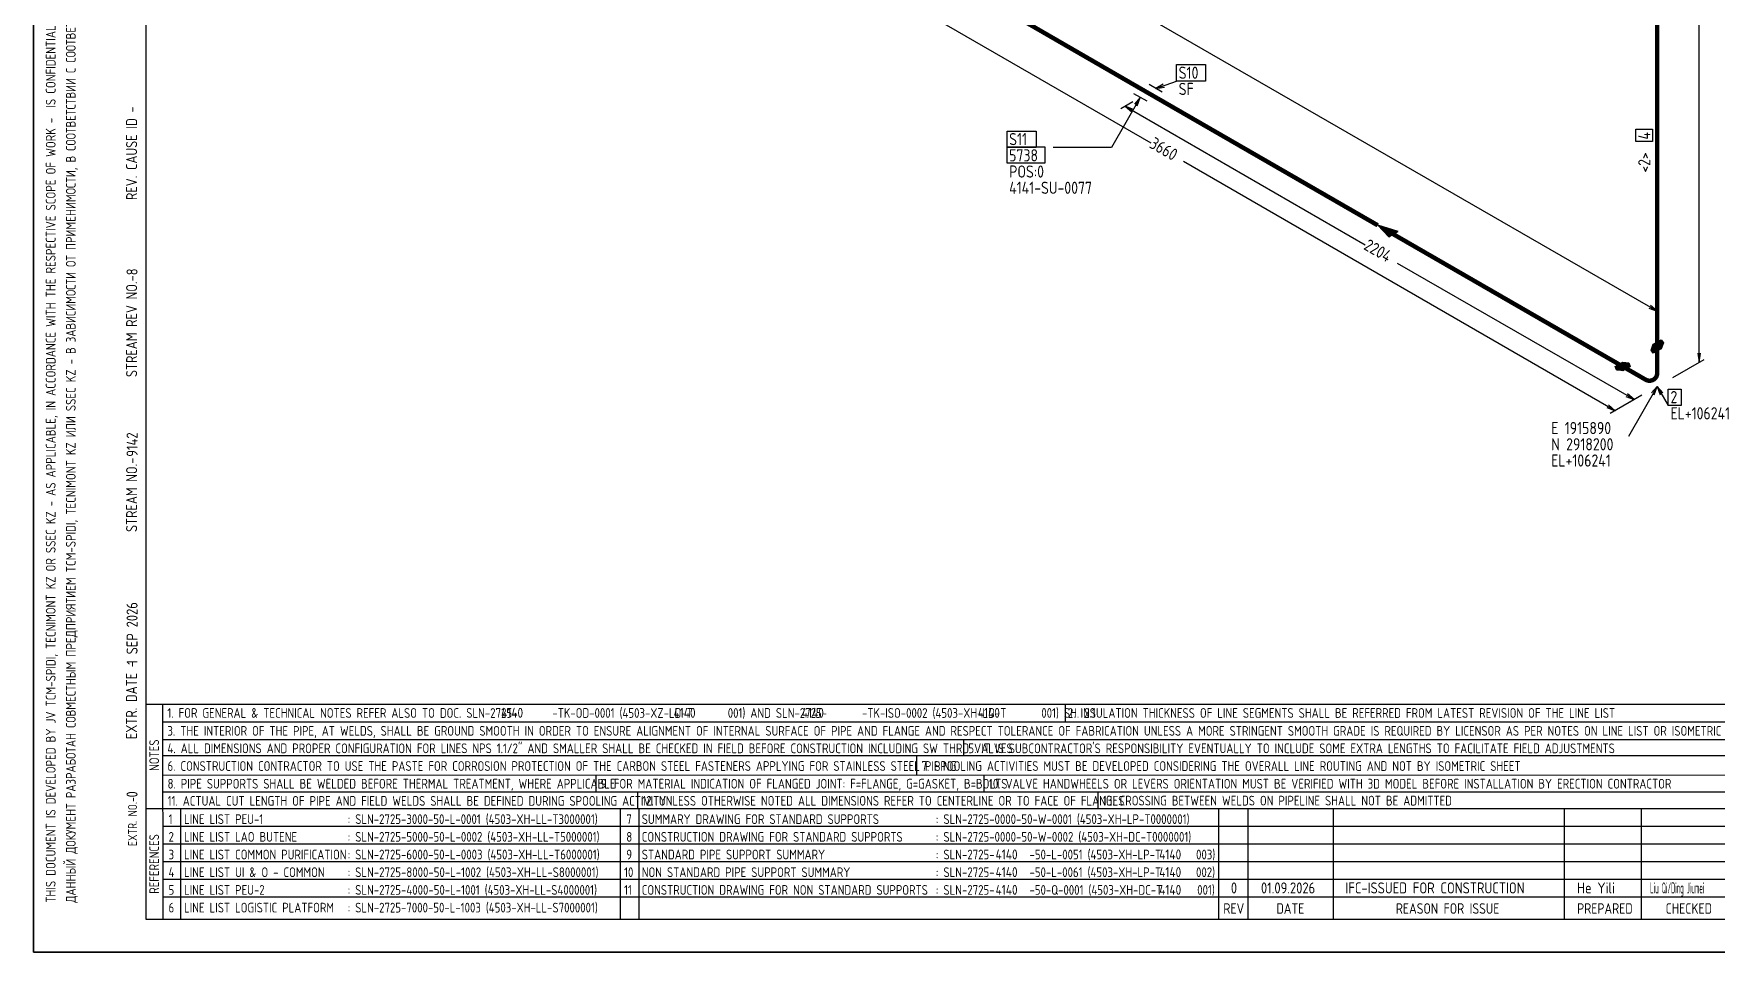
# Model space of a CAD drawing. Extents: x 0 to 594, y 0 to 420.
# Drawn here: x 0 to 380.5, y 0 to 207.6 of the extents above; entities that cross this region are included whole.
import ezdxf

# ---------------------------------------------------------------- set-up
doc = ezdxf.new("R2010")
doc.units = 0
doc.header["$MEASUREMENT"] = 0
doc.linetypes.add('BORDER_2012_SLN$0$8001.Solid', pattern=[0])
for name, color, linetype, lineweight in [('BORDER_2012_SLN$0$BG_01', 7, 'BORDER_2012_SLN$0$8001.Solid', 25), ('BORDER_2012_SLN$0$BG_02', 7, 'BORDER_2012_SLN$0$8001.Solid', 25), ('BORDER_2012_SLN$0$BG_Level_1', 7, 'BORDER_2012_SLN$0$8001.Solid', 25), ('BORDER_2012_SLN$0$Level_1', 7, 'BORDER_2012_SLN$0$8001.Solid', 25), ('BORDER_2012_SLN$0$Level_18', 7, 'BORDER_2012_SLN$0$8001.Solid', 25)]:
    doc.layers.add(name, color=color, linetype=linetype, lineweight=lineweight)
doc.layers.add('GT_1', color=7, linetype='Continuous')
doc.styles.add('BORDER_2012_SLN$0$GOST type A', font='GOST type A')
doc.styles.add('HTX1', font='')
doc.styles.get('HTX1').set_extended_font_data('GOST type A')

# ---------------------------------------------------------------- blocks, each defined once
blk = doc.blocks.new('BORDER_2012_SLN')
at = {"layer": 'BORDER_2012_SLN$0$BG_Level_1', "color": 7, "lineweight": -3}
for p, q in [((402.7, 56), (25.4, 56)), ((29.11, 56), (29.22, 7.5)), ((233.25, 56), (233.24, 52)), ((402.7, 52), (29.1, 52)), ((402.7, 47.99), (29.16, 48.01)), ((210.22, 48), (210.22, 44.42)), ((402.7, 44.41), (29.17, 44.42)), ((199.61, 44.42), (199.61, 40.02)), ((402.7, 39.96), (29.15, 40.07)), ((127.1, 40.04), (127.1, 36.23)), ((214.87, 40.02), (214.87, 36.23)), ((136.5, 36.23), (136.5, 32.43)), ((240.64, 36.23), (240.64, 32.43)), ((33.22, 32.43), (33.22, 7.59)), ((132.63, 32.43), (132.63, 7.6)), ((136.8, 32.43), (136.8, 7.59))]:
    blk.add_line(p, q, dxfattribs=at)
at = {"layer": 'BORDER_2012_SLN$0$Level_1', "color": 7, "lineweight": -3}
for p, q in [((25.4, 412.5), (25.4, 7.5)), ((402.7, 36.23), (29.15, 36.23)), ((402.7, 32.43), (25.4, 32.43)), ((267.9, 32.43), (267.91, 7.5)), ((274.59, 7.5), (274.59, 32.43)), ((293.91, 7.5), (293.91, 32.43)), ((346.11, 7.5), (346.11, 32.43)), ((363.55, 7.5), (363.55, 32.43)), ((402.7, 28.43), (29.17, 28.43)), ((402.7, 24.43), (29.18, 24.43)), ((402.7, 20.43), (29.19, 20.43)), ((402.7, 16.43), (29.2, 16.43)), ((402.7, 12.43), (29.2, 12.43)), ((25.4, 7.5), (588.6, 7.5))]:
    blk.add_line(p, q, dxfattribs=at)
at = {"layer": 'BORDER_2012_SLN$0$Level_18', "color": 7, "lineweight": -3, "flags": 128}
blk.add_lwpolyline([(0, 0), (0, 420), (594, 420), (594, 0)], close=True, dxfattribs=at)
at = {"color": 7, "char_height": 2.2, "attachment_point": 1, "style": 'BORDER_2012_SLN$0$GOST type A'}
for s, insert in [('{\\l\\fGOST type A|b0|i0;\\T1;1}', (30.5, 31.2)), ('{\\l\\fGOST type A|b0|i0;\\T1;: SLN-2725-3000-50-L-0001 (4503-XH-LL-T3000001)}', (71, 31.2)), ('{\\l\\fGOST type A|b0|i0;\\T1;7}', (134, 31.2)), ('{\\l\\fGOST type A|b0|i0;\\T1;SUMMARY DRAWING FOR STANDARD SUPPORTS}', (137.5, 31.2)), ('{\\l\\fGOST type A|b0|i0;\\T1;: SLN-2725-0000-50-W-0001 (4503-XH-LP-T0000001)}', (204, 31.2)), ('{\\l\\fGOST type A|b0|i0;\\T1;2}', (30.5, 27.2)), ('{\\l\\fGOST type A|b0|i0;\\T1;LINE LIST LAO BUTENE}', (34, 27.2)), ('{\\l\\fGOST type A|b0|i0;\\T1;: SLN-2725-5000-50-L-0002 (4503-XH-LL-T5000001)}', (71, 27.2)), ('{\\l\\fGOST type A|b0|i0;\\T1;8}', (134, 27.2)), ('{\\l\\fGOST type A|b0|i0;\\T1;CONSTRUCTION DRAWING FOR STANDARD SUPPORTS}', (137.5, 27.2)), ('{\\l\\fGOST type A|b0|i0;\\T1;: SLN-2725-0000-50-W-0002 (4503-XH-DC-T0000001)}', (204, 27.2)), ('{\\l\\fGOST type A|b0|i0;\\T1;3}', (30.5, 23.2)), ('{\\l\\fGOST type A|b0|i0;\\T1;LINE LIST COMMON PURIFICATION}', (34, 23.2)), ('{\\l\\fGOST type A|b0|i0;\\T1;: SLN-2725-6000-50-L-0003 (4503-XH-LL-T6000001)}', (71, 23.2)), ('{\\l\\fGOST type A|b0|i0;\\T1;9}', (134, 23.2)), ('{\\C256;STANDARD PIPE SUPPORT SUMMARY}', (137.5, 23.2)), ('{\\fGOST type A|b0|i0|c0|p34;: SLN-2725-       -50-L-0051 (4503-XH-LP-T       003)}', (204, 23.2)), ('{\\l\\fGOST type A|b0|i0;\\T1;4}', (30.5, 19.2)), ('{\\l\\fGOST type A|b0|i0;\\T1;LINE LIST UI & O - COMMON}', (34, 19.2)), ('{\\l\\fGOST type A|b0|i0;\\T1;: SLN-2725-8000-50-L-1002 (4503-XH-LL-S8000001)}', (71, 19.2)), ('{\\l\\fGOST type A|b0|i0;\\T1;10}', (133.5, 19.2)), ('{\\l\\fGOST type A|b0|i0;\\T1;NON STANDARD PIPE SUPPORT SUMMARY}', (137.5, 19.2)), ('{\\fGOST type A|b0|i0|c0|p34;: SLN-2725-       -50-L-0061 (4503-XH-LP-T       002)}', (204, 19.2)), ('{\\l\\fGOST type A|b0|i0;\\T1;: SLN-2725-4000-50-L-1001 (4503-XH-LL-S4000001)}', (71, 15.2)), ('{\\fGOST type A|b0|i0|c0|p34;: SLN-2725-       -50-Q-0001 (4503-XH-DC-T       001)}', (204, 15.2)), ('{\\l\\fGOST type A|b0|i0;\\T1;5}', (30.5, 15.2)), ('{\\l\\fGOST type A|b0|i0;\\T1;LINE LIST PEU-2}', (34, 15.2)), ('{\\l\\fGOST type A|b0|i0;\\T1;: SLN-2725-7000-50-L-1003 (4503-XH-LL-S7000001)}', (71, 11.2)), ('{\\l\\fGOST type A|b0|i0;\\T1;11}', (133.5, 15.2)), ('{\\C256;CONSTRUCTION DRAWING FOR NON STANDARD SUPPORTS}', (137.5, 15.2)), ('{\\l\\fGOST type A|b0|i0;\\T1;6}', (30.5, 11.2)), ('{\\l\\fGOST type A|b0|i0;\\T1;LINE LIST LOGISTIC PLATFORM}', (34, 11.2))]:
    blk.add_mtext(s, dxfattribs=dict(at, insert=insert))
at = {"layer": 'BORDER_2012_SLN$0$BG_01', "color": 7, "attachment_point": 1, "rotation": 90, "style": 'BORDER_2012_SLN$0$GOST type A'}
for s, insert, char_height in [('{\\fGOST type A|b0|i0|c134|p34;\\W1.01;ДАННЫЙ ДОКУМЕНТ РАЗРАБОТАН СОВМЕСТНЫМ ПРЕДПРИЯТИЕМ \\fGOST type A|b0|i0|c0|p34;TCM-SPIDI, TECNIMONT KZ \\fGOST type A|b0|i0|c134|p34;ИЛИ \\fGOST type A|b0|i0|c0|p34;SSEC KZ - \\fGOST type A|b0|i0|c134|p34;В ЗАВИСИМОСТИ ОТ ПРИМЕНИМОСТИ\\fGOST type A|b0|i0|c0|p34;, \\fGOST type A|b0|i0|c134|p34;В СООТВЕТСТВИИ С СООТВЕТСТВУЮЩЕЙ ОБЛАСТЬЮ РАБОТ\\fGOST type A|b0|i0|c0|p34;. \\fGOST type A|b0|i0|c134|p34;ЯВЛЯЕТСЯ КОНФИДЕНЦИАЛЬНЫМ И НЕ МОЖЕТ БЫТЬ ИСПОЛЬЗОВАН ДРУГИМИ ЛИЦАМИ ДЛЯ КАКИХ\\fGOST type A|b0|i0|c0|p34;-\\fGOST type A|b0|i0|c134|p34;ЛИБО ЦЕЛЕЙ\\fGOST type A|b0|i0|c0|p34;, \\fGOST type A|b0|i0|c134|p34;КРОМЕ ПРОЕКТА \\fGOST type A|b0|i0|c0|p34;SILLENO.}', (7.3, 11.21), 2.2), ('{\\l\\fGOST type A|b0|i0;\\T1;EXTR. DATE -}', (20.86, 48.18), 2.5), ('{\\l\\fGOST type A|b0|i0;\\T1;EXTR. NO.-}', (21.36, 24.02), 2)]:
    blk.add_mtext(s, dxfattribs=dict(at, insert=insert, char_height=char_height))
at = {"layer": 'BORDER_2012_SLN$0$BG_01', "color": 7, "insert": (2.76, 11.2), "char_height": 2.2, "attachment_point": 1, "rotation": 90, "line_spacing_factor": 1.090909, "style": 'BORDER_2012_SLN$0$GOST type A'}
blk.add_mtext('{\\fGOST type A|b0|i0|c0|p34;\\W1.01;THIS DOCUMENT IS DEVELOPED BY JV TCM-SPIDI, TECNIMONT KZ OR SSEC KZ - AS APPLICABLE, IN ACCORDANCE WITH THE RESPECTIVE SCOPE OF WORK -  IS CONFIDENTIAL AND CANNOT BE USED BY OTHERS FOR ANY PURPOSE OTHER THAN THE SILLENO PROJECT}', dxfattribs=at)
at = {"layer": 'BORDER_2012_SLN$0$BG_02', "color": 7, "char_height": 2.5, "attachment_point": 1, "rotation": 90, "style": 'BORDER_2012_SLN$0$GOST type A'}
for s, insert in [('{\\l\\fGOST type A|b0|i0;\\T1;REV. CAUSE ID - }', (20.9, 170)), ('{\\l\\fGOST type A|b0|i0;\\T1;STREAM REV NO.-}', (20.9, 130)), ('{\\l\\fGOST type A|b0|i0;\\T1;STREAM NO.-}', (20.9, 95))]:
    blk.add_mtext(s, dxfattribs=dict(at, insert=insert))
at = {"layer": 'BORDER_2012_SLN$0$BG_Level_1', "color": 7, "attachment_point": 1, "style": 'BORDER_2012_SLN$0$GOST type A'}
for s, insert, char_height in [('{\\fGOST type A|b0|i0|c0|p34;\\C256; 1. FOR GENERAL & TECHNICAL NOTES REFER ALSO TO DOC. SLN-2725-       -TK-OD-0001 (4503-XZ-LD-T       001) AND SLN-2725-       -TK-ISO-0002 (4503-XH-LD-T       001) SH. 2.1}', (29.11, 55.19), 2.2), ('{\\fGOST type A|b0|i0|c0|p34;\\C256;2. INSULATION THICKNESS OF LINE SEGMENTS SHALL BE REFERRED FROM LATEST REVISION OF THE LINE LIST}', (233.84, 55.19), 2.2), ('{\\fGOST type A|b0|i0|c0|p34;\\C256; 3. THE INTERIOR OF THE PIPE, AT WELDS, SHALL BE GROUND SMOOTH IN ORDER TO ENSURE ALIGNMENT OF INTERNAL SURFACE OF PIPE AND FLANGE AND RESPECT TOLERANCE OF FABRICATION UNLESS A MORE STRINGENT SMOOTH GRADE IS REQUIRED BY LICENSOR AS PER NOTES ON LINE LIST OR ISOMETRIC}', (29.12, 51.15), 2.2), ('{\\fGOST type A|b0|i0|c0|p34;\\C256; 4. ALL DIMENSIONS AND PROPER CONFIGURATION FOR LINES NPS 1.1/2" AND SMALLER SHALL BE CHECKED IN FIELD BEFORE CONSTRUCTION INCLUDING SW THRD VALVES}', (29.13, 47.2), 2.2), ("{\\C256; 5. IT IS SUBCONTRACTOR'S RESPONSIBILITY EVENTUALLY TO INCLUDE SOME EXTRA LENGTHS TO FACILITATE FIELD ADJUSTMENTS}", (210.22, 47.2), 2.2), ('{\\C256; 6. CONSTRUCTION CONTRACTOR TO USE THE PASTE FOR CORROSION PROTECTION OF THE CARBON STEEL FASTENERS APPLYING FOR STAINLESS STEEL PIPING}', (29.14, 43.2), 2.2), ('{\\C256; 7. SPOOLING ACTIVITIES MUST BE DEVELOPED CONSIDERING THE OVERALL LINE ROUTING AND NOT BY ISOMETRIC SHEET}', (199.61, 43.2), 2.2), ('{\\C256; 8. PIPE SUPPORTS SHALL BE WELDED BEFORE THERMAL TREATMENT, WHERE APPLICABLE}', (29.15, 39.2), 2.2), ('{\\C256; 9. FOR MATERIAL INDICATION OF FLANGED JOINT: F=FLANGE, G=GASKET, B=BOLTS}', (127.1, 39.2), 2.2), ('{\\C256; 10. VALVE HANDWHEELS OR LEVERS ORIENTATION MUST BE VERIFIED WITH 3D MODEL BEFORE INSTALLATION BY ERECTION CONTRACTOR}', (214.87, 39.2), 2.2), ('{\\C256; 11. ACTUAL CUT LENGTH OF PIPE AND FIELD WELDS SHALL BE DEFINED DURING SPOOLING ACTIVITY}', (29.16, 35.32), 2.2), ('{\\C256; 12. UNLESS OTHERWISE NOTED ALL DIMENSIONS REFER TO CENTERLINE OR TO FACE OF FLANGES}', (136.5, 35.35), 2.2), ('{\\C256; 13. CROSSING BETWEEN WELDS ON PIPELINE SHALL NOT BE ADMITTED}', (240.64, 35.38), 2.2), ('{\\l\\fGOST type A|b0|i0;\\T1;LINE LIST PEU-1}', (34, 31.2), 2.2), ('{\\l\\fGOST type A|b0|i0;\\T1;REV}', (269, 11.1), 2.4), ('{\\l\\fGOST type A|b0|i0;\\T1;DATE}', (281, 11.1), 2.4), ('{\\l\\fGOST type A|b0|i0;\\T1;REASON FOR ISSUE}', (308, 11.1), 2.4), ('{\\l\\fGOST type A|b0|i0;\\T1;PREPARED}', (349, 11.1), 2.4), ('{\\l\\fGOST type A|b0|i0;\\T1;CHECKED}', (369, 11.1), 2.4)]:
    blk.add_mtext(s, dxfattribs=dict(at, insert=insert, char_height=char_height))
at = {"layer": 'BORDER_2012_SLN$0$BG_Level_1', "color": 7, "char_height": 2.2, "attachment_point": 1, "rotation": 90, "style": 'BORDER_2012_SLN$0$GOST type A'}
for s, insert in [('{\\l\\fGOST type A|b0|i0;\\T1;NOTES}', (26.15, 40.99)), ('{\\l\\fGOST type A|b0|i0;\\T1;REFERENCES}', (26.15, 13.23))]:
    blk.add_mtext(s, dxfattribs=dict(at, insert=insert))

msp = doc.modelspace()

# ---------------------------------------------------------------- linework, layer by layer
at = {"layer": 'GT_1', "flags": 128}
for points in [[(0, 0), (594, 0), (594, 420), (0, 420), (0, 0)], [(154.2, 239.7), (252.6, 182.9)], [(376.6, 133.4), (376.6, 228.7)], [(367.1, 144.9), (235.8, 220.6)], [(258.4, 200.6), (265, 200.6), (265, 196.9), (258.4, 196.9), (258.4, 200.6)], [(248.7, 194.1), (251.7, 192.4)], [(248.7, 194.1), (251.7, 192.4)], [(255.2, 194.4), (252.2, 196.1)], [(255.2, 194.4), (252.2, 196.1)], [(253.7, 195.2), (258.4, 196.9)], [(255.4, 196.2), (253.7, 195.2), (255.7, 195.5)], [(250.2, 193.2), (243.7, 181.9), (230.5, 181.9)], [(248.5, 192.2), (245.8, 190.6)], [(248.7, 190.5), (246.8, 191.2), (248.3, 189.9)], [(246.8, 191.2), (301.1, 159.9)], [(249.5, 191.3), (250.2, 193.2), (248.9, 191.7)], [(220.1, 185.6), (226.7, 185.6), (226.7, 181.9), (220.1, 181.9), (220.1, 185.6)], [(362.3, 183.2), (362.3, 186), (366, 186), (366, 183.2), (362.3, 183.2)], [(220.1, 182), (228.6, 182), (228.6, 178.3), (220.1, 178.3), (220.1, 182)], [(357.6, 122.4), (260, 178.7)], [(307.4, 162.3), (308.5, 162.9), (303.9, 164.3), (306.4, 161.7), (308.4, 162.9), (304.3, 164.1), (306.5, 161.8), (308.2, 162.8), (304.6, 163.9), (306.6, 161.9), (308.1, 162.7), (305, 163.7), (306.8, 161.9), (308, 162.6), (305.3, 163.5), (306.9, 162), (307.8, 162.5), (305.6, 163.3), (307.1, 162.1), (307.7, 162.5), (305.9, 163.2), (307.2, 162.2), (307.5, 162.4), (306.3, 163), (307.3, 162.3), (307.4, 162.3), (303.9, 164.3)], [(361.9, 124.9), (308.4, 155.7)], [(365.2, 145.6), (367.1, 144.9), (365.6, 146.2)], [(367.1, 131.9), (367.1, 146.1)], [(366.2, 135.4), (365.7, 136.1), (366.2, 137.4), (368, 138.4), (368.5, 137.7), (368, 136.4), (366.2, 135.4)], [(366.046, 137), (368.231, 137)], [(366.123, 137.2), (368.308, 137.2)], [(366.2, 137.4), (368.385, 137.4)], [(366.56, 137.6), (368.462, 137.6)], [(366.92, 137.8), (368.429, 137.8)], [(367.28, 138), (368.286, 138)], [(367.64, 138.2), (368.143, 138.2)], [(359.3, 133.4), (360.7, 133.2), (361, 132.4), (359.3, 131.4), (357.9, 131.6), (357.6, 132.4), (359.3, 133.4)], [(358.96, 133.2), (360.7, 133.2)], [(365.738, 136.2), (367.64, 136.2)], [(365.771, 136), (367.28, 136)], [(365.815, 136.4), (368, 136.4)], [(365.892, 136.6), (368.077, 136.6)], [(365.914, 135.8), (366.92, 135.8)], [(365.969, 136.8), (368.154, 136.8)], [(366.057, 135.6), (366.56, 135.6)], [(370.6, 129.9), (377.7, 134)], [(376.3, 135.4), (376.6, 133.4), (376.9, 135.4)], [(357.6, 132.4), (361, 132.4)], [(357.675, 132.2), (360.66, 132.2)], [(357.75, 132), (360.32, 132)], [(357.825, 131.8), (359.98, 131.8)], [(357.9, 131.6), (359.64, 131.6)], [(357.94, 132.6), (360.925, 132.6)], [(358.28, 132.8), (360.85, 132.8)], [(358.62, 133), (360.775, 133)], [(363.6, 125.9), (356.5, 121.8)], [(360, 125.6), (361.9, 124.9), (360.4, 126.2)], [(367.1, 127.9), (360.6, 116.6)], [(363.6, 125.9), (360.9, 124.3)], [(366.4, 126), (367.1, 127.9), (365.8, 126.4)], [(368.4, 126.4), (367.1, 127.9), (367.8, 126)], [(367.1, 127.9), (369.6, 123.6)], [(369.6, 127.3), (372.5, 127.3), (372.5, 123.6), (369.6, 123.6), (369.6, 127.3)], [(355.7, 123.1), (357.6, 122.4), (356.1, 123.7)]]:
    msp.add_lwpolyline(points, dxfattribs=at)
at = {"layer": 'GT_1', "const_width": 1, "flags": 128}
for points in [[(252, 194.2), (163.7, 245.2)], [(367.1, 225), (367.1, 136.9)], [(303.9, 164.3), (252, 194.2)], [(359.3, 132.4), (307.4, 162.3)], [(367.1, 136.9), (367.1, 130.9)], [(364.5, 129.4), (359.3, 132.4)]]:
    msp.add_lwpolyline(points, dxfattribs=at)
msp.add_lwpolyline([(367.1, 130.9, -0.577557), (364.5, 129.4)], format="xyb", dxfattribs=at)

# ---------------------------------------------------------------- block references
at = {"linetype": 'Continuous'}
msp.add_blockref('BORDER_2012_SLN', (0, 0), dxfattribs=at)

# ---------------------------------------------------------------- texts
at = {"layer": 'GT_1', "style": 'HTX1'}
for s, height, width, p in [('S10', 2.75, 1.02, (258.9, 197.4)), ('SF', 2.75, 1.02, (258.9, 193.733)), ('S11', 2.75, 1.02, (220.571, 182.4)), ('5738', 2.75, 1.02, (220.571, 178.733)), ('POS:0', 2.75, 1.02, (220.571, 175.067)), ('4141-SU-0077', 2.75, 1.02, (220.571, 171.4)), ('2', 2.75, 1.02, (370.1, 124.1)), ('EL+106241', 2.75, 1.02, (370.1, 120.433)), ('E 1915890', 2.75, 1.02, (343.129, 117.1)), ('N 2918200', 2.75, 1.02, (343.129, 113.433)), ('EL+106241', 2.75, 1.02, (343.129, 109.767)), ('4140', 2.25, 1.02, (105.7, 53)), ('4140', 2.25, 1.02, (144.7, 53)), ('4140', 2.25, 1.02, (173.7, 53)), ('4140', 2.25, 1.02, (213.5, 53)), ('4140', 2.25, 1.02, (217.5, 21)), ('4140', 2.25, 1.02, (254.5, 21)), ('4140', 2.25, 1.02, (217.5, 17)), ('4140', 2.25, 1.02, (254.5, 17)), ('4140', 2.25, 1.02, (217.5, 13)), ('4140', 2.25, 1.02, (254.5, 13)), ('0', 2.5, 1.02, (270.7, 13.3)), ('0', 2.5, 1.02, (270.7, 13.3)), ('0', 2.5, 1.02, (270.7, 13.3)), ('0', 2.5, 1.02, (270.7, 13.3)), ('0', 2.5, 1.02, (270.7, 13.3)), ('0', 2.5, 1.02, (270.7, 13.3)), ('0', 2.5, 1.02, (270.7, 13.3)), ('0', 2.5, 1.02, (270.7, 13.3)), ('0', 2.5, 1.02, (270.7, 13.3)), ('0', 2.5, 1.02, (270.7, 13.3)), ('0', 2.5, 1.02, (270.7, 13.3)), ('0', 2.5, 1.02, (270.7, 13.3)), ('0', 2.5, 1.02, (270.7, 13.3)), ('0', 2.5, 1.02, (270.7, 13.3)), ('0', 2.5, 1.02, (270.7, 13.3)), ('01.09.2026', 2.5, 1.02, (277.5, 13.3)), ('01.09.2026', 2.5, 1.02, (277.5, 13.3)), ('01.09.2026', 2.5, 1.02, (277.5, 13.3)), ('01.09.2026', 2.5, 1.02, (277.5, 13.3)), ('01.09.2026', 2.5, 1.02, (277.5, 13.3)), ('01.09.2026', 2.5, 1.02, (277.5, 13.3)), ('01.09.2026', 2.5, 1.02, (277.5, 13.3)), ('01.09.2026', 2.5, 1.02, (277.5, 13.3)), ('01.09.2026', 2.5, 1.02, (277.5, 13.3)), ('01.09.2026', 2.5, 1.02, (277.5, 13.3)), ('01.09.2026', 2.5, 1.02, (277.5, 13.3)), ('01.09.2026', 2.5, 1.02, (277.5, 13.3)), ('01.09.2026', 2.5, 1.02, (277.5, 13.3)), ('01.09.2026', 2.5, 1.02, (277.5, 13.3)), ('01.09.2026', 2.5, 1.02, (277.5, 13.3)), ('IFC-ISSUED FOR CONSTRUCTION', 2.5, 1.02, (296.6, 13.3)), ('IFC-ISSUED FOR CONSTRUCTION', 2.5, 1.02, (296.6, 13.3)), ('IFC-ISSUED FOR CONSTRUCTION', 2.5, 1.02, (296.6, 13.3)), ('IFC-ISSUED FOR CONSTRUCTION', 2.5, 1.02, (296.6, 13.3)), ('IFC-ISSUED FOR CONSTRUCTION', 2.5, 1.02, (296.6, 13.3)), ('IFC-ISSUED FOR CONSTRUCTION', 2.5, 1.02, (296.6, 13.3)), ('IFC-ISSUED FOR CONSTRUCTION', 2.5, 1.02, (296.6, 13.3)), ('IFC-ISSUED FOR CONSTRUCTION', 2.5, 1.02, (296.6, 13.3)), ('IFC-ISSUED FOR CONSTRUCTION', 2.5, 1.02, (296.6, 13.3)), ('IFC-ISSUED FOR CONSTRUCTION', 2.5, 1.02, (296.6, 13.3)), ('IFC-ISSUED FOR CONSTRUCTION', 2.5, 1.02, (296.6, 13.3)), ('IFC-ISSUED FOR CONSTRUCTION', 2.5, 1.02, (296.6, 13.3)), ('IFC-ISSUED FOR CONSTRUCTION', 2.5, 1.02, (296.6, 13.3)), ('IFC-ISSUED FOR CONSTRUCTION', 2.5, 1.02, (296.6, 13.3)), ('IFC-ISSUED FOR CONSTRUCTION', 2.5, 1.02, (296.6, 13.3)), ('He Yili', 2.5, 1.02, (349, 13.3)), ('He Yili', 2.5, 1.02, (349, 13.3)), ('He Yili', 2.5, 1.02, (349, 13.3)), ('He Yili', 2.5, 1.02, (349, 13.3)), ('He Yili', 2.5, 1.02, (349, 13.3)), ('He Yili', 2.5, 1.02, (349, 13.3)), ('He Yili', 2.5, 1.02, (349, 13.3)), ('He Yili', 2.5, 1.02, (349, 13.3)), ('He Yili', 2.5, 1.02, (349, 13.3)), ('He Yili', 2.5, 1.02, (349, 13.3)), ('He Yili', 2.5, 1.02, (349, 13.3)), ('He Yili', 2.5, 1.02, (349, 13.3)), ('He Yili', 2.5, 1.02, (349, 13.3)), ('He Yili', 2.5, 1.02, (349, 13.3)), ('He Yili', 2.5, 1.02, (349, 13.3)), ('Liu Qi/Ding Jiumei', 2.5, 0.45, (365.5, 13.3)), ('Liu Qi/Ding Jiumei', 2.5, 0.45, (365.5, 13.3)), ('Liu Qi/Ding Jiumei', 2.5, 0.45, (365.5, 13.3)), ('Liu Qi/Ding Jiumei', 2.5, 0.45, (365.5, 13.3)), ('Liu Qi/Ding Jiumei', 2.5, 0.45, (365.5, 13.3)), ('Liu Qi/Ding Jiumei', 2.5, 0.45, (365.5, 13.3)), ('Liu Qi/Ding Jiumei', 2.5, 0.45, (365.5, 13.3)), ('Liu Qi/Ding Jiumei', 2.5, 0.45, (365.5, 13.3)), ('Liu Qi/Ding Jiumei', 2.5, 0.45, (365.5, 13.3)), ('Liu Qi/Ding Jiumei', 2.5, 0.45, (365.5, 13.3)), ('Liu Qi/Ding Jiumei', 2.5, 0.45, (365.5, 13.3)), ('Liu Qi/Ding Jiumei', 2.5, 0.45, (365.5, 13.3)), ('Liu Qi/Ding Jiumei', 2.5, 0.45, (365.5, 13.3)), ('Liu Qi/Ding Jiumei', 2.5, 0.45, (365.5, 13.3)), ('Liu Qi/Ding Jiumei', 2.5, 0.45, (365.5, 13.3))]:
    msp.add_text(s, height=height, dxfattribs=dict(at, width=width)).set_placement(p)
at = {"layer": 'GT_1', "style": 'HTX1', "width": 1.02}
for s, height, rotation, p in [('3660', 2.75, 330, (252.058, 181.983)), ('4', 2.75, 90, (365.55, 183.666)), ('<2>', 2.75, 90, (365.55, 176.186)), ('2204', 2.75, 330, (300.538, 158.983)), ('8', 2.5, 90, (23.5, 153)), ('9142', 2.5, 90, (23.5, 112)), ('1 SEP 2026', 2.5, 90, (23.5, 65)), ('0', 2.5, 90, (23.5, 35))]:
    msp.add_text(s, height=height, rotation=rotation, dxfattribs=at).set_placement(p)

doc.saveas('drawing.dxf')
